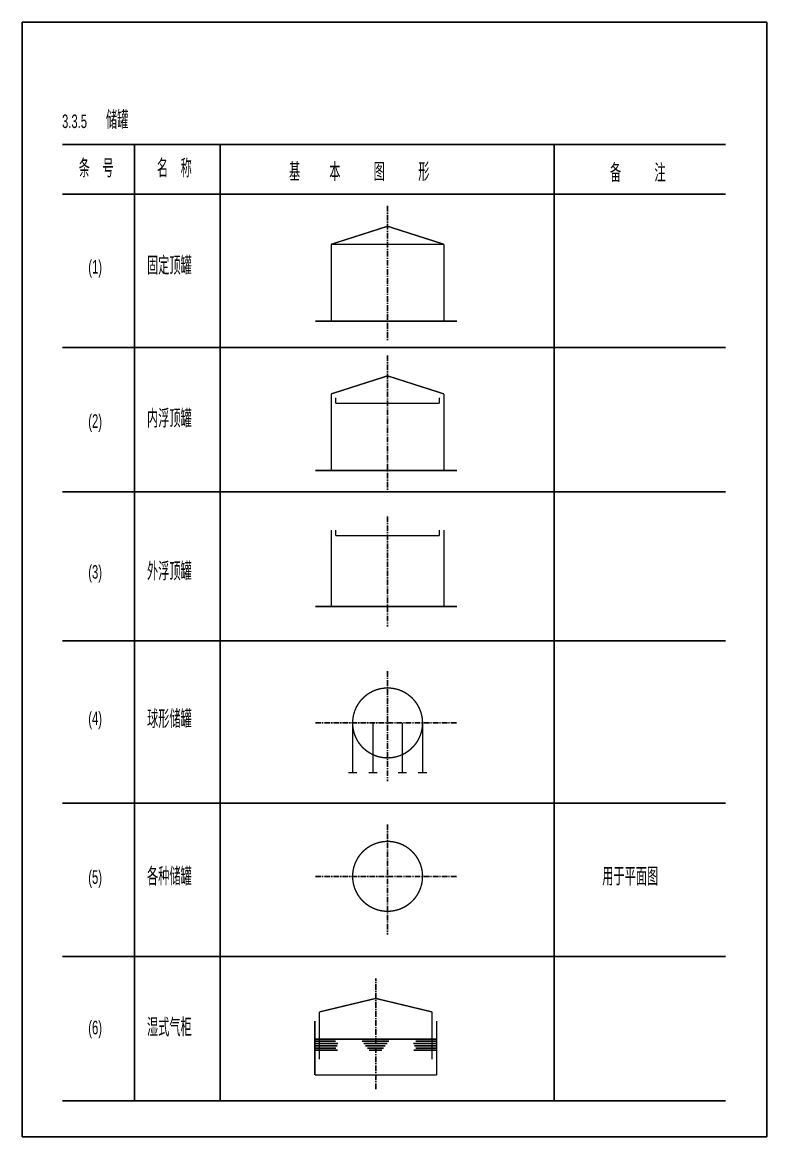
# Model space of a CAD drawing. Header units: inches. Extents: x -18 to 2014, y 4 to 801.
# Drawn here: x 1476.6 to 1641.6, y 550.7 to 797.7 of the extents above; entities that cross this region are included whole.
import ezdxf

# ---------------------------------------------------------------- set-up
doc = ezdxf.new("R2010")
doc.units = ezdxf.units.IN
doc.header["$MEASUREMENT"] = 0
doc.linetypes.add('CENTER', pattern=[2, 1.25, -0.25, 0.25, -0.25])
doc.styles.get("Standard").update_dxf_attribs({"font": 'pdatxt.shx', "bigfont": 'hztxt.shx'})

msp = doc.modelspace()

# ---------------------------------------------------------------- linework, layer by layer
at = {"color": 3}
for p, q in [((1476.649316269283, 797.6794940374436), (1641.649316269283, 797.6794940374436)), ((1476.649316269283, 550.6794940374435), (1476.649316269283, 797.6794940374436)), ((1641.649316269283, 797.6794940374436), (1641.649316269283, 550.6794940374435)), ((1485.535120517289, 770.6083301994177), (1632.535120517289, 770.6083301994177)), ((1501.535120517289, 770.6083301994177), (1501.535120517288, 558.6083301994175)), ((1520.535120517289, 770.6083301994177), (1520.535120517289, 558.6083301994175)), ((1594.565728894666, 770.6083301994177), (1594.565728894666, 558.6083301994175)), ((1485.535120517289, 759.6083301994177), (1632.535120517289, 759.6083301994177)), ((1541.622232894375, 731.4726511736003), (1572.96272156802, 731.4726511736003)), ((1485.535120517289, 725.6083301994177), (1632.535120517289, 725.6083301994177)), ((1541.622232894375, 698.3132308675292), (1572.96272156802, 698.3132308675292)), ((1485.535120517289, 693.6083301994177), (1632.535120517289, 693.6083301994177)), ((1541.622232894375, 668.1683002049483), (1572.96272156802, 668.1683002049483)), ((1485.535120517289, 660.6083301994175), (1632.535120517289, 660.6083301994175)), ((1485.535120517289, 624.6083301994175), (1632.535120517289, 624.6083301994175)), ((1485.535120517289, 590.6083301994175), (1632.535120517289, 590.6083301994175)), ((1541.493259689956, 572.3301812628437), (1568.493259689956, 572.3301812628437)), ((1541.493259689956, 572.3301812628437), (1568.493259689956, 572.3301812628437)), ((1541.493259689956, 571.8301812628437), (1546.085669404241, 571.8301812628437)), ((1541.493259689956, 571.3301812628437), (1546.619943652357, 571.3301812628437)), ((1541.493259689956, 570.8301812628437), (1546.436764953833, 570.8301812628437)), ((1551.966469987357, 571.8301812628437), (1557.891076188138, 571.8301812628437)), ((1552.360283818534, 571.3301812628437), (1557.497262356961, 571.3301812628437)), ((1552.754097649711, 570.8301812628437), (1557.103448525784, 570.8301812628437)), ((1568.493259689956, 571.3301812628437), (1563.366575727556, 571.3301812628437)), ((1568.493259689956, 570.8301812628437), (1563.54975442608, 570.8301812628437)), ((1568.493259689956, 571.8301812628437), (1563.900849975672, 571.8301812628437)), ((1541.493259689956, 570.3301812628437), (1546.131465905326, 570.3301812628437)), ((1541.493259689956, 569.8301812628437), (1546.543619803457, 569.8301812628437)), ((1553.147911480888, 570.3301812628437), (1556.709634694607, 570.3301812628437)), ((1553.541725312065, 569.8301812628437), (1556.31582086343, 569.8301812628437)), ((1568.493259689956, 569.8301812628437), (1563.442899576456, 569.8301812628437)), ((1568.493259689956, 570.3301812628437), (1563.855053474587, 570.3301812628437)), ((1485.535120517289, 558.6083301994175), (1632.535120517289, 558.6083301994175)), ((1641.649316269283, 550.6794940374435), (1476.649316269283, 550.6794940374435))]:
    msp.add_line(p, q, dxfattribs=at)
at = {"color": 3, "linetype": 'CENTER'}
for p, q in [((1557.614910242243, 756.9921190722482), (1557.614910242243, 727.0905208808108)), ((1557.614910242243, 723.8326987661771), (1557.614910242243, 693.9311005747397)), ((1557.614910242243, 688.1626781803077), (1557.614910242243, 663.7861699121588)), ((1557.614910242243, 653.878949696081), (1557.614910242243, 629.5024414279321)), ((1541.622232894375, 642.3910636531692), (1572.96272156802, 642.3910636531692)), ((1557.614910242243, 619.8717018739923), (1557.614910242243, 595.4951936058434)), ((1541.622232894375, 608.3838158310806), (1572.96272156802, 608.3838158310806)), ((1554.993259689956, 561.2369126659984), (1554.993259689956, 585.7388726963944))]:
    msp.add_line(p, q, dxfattribs=at)
at = {"color": 3, "const_width": 0.3}
for points in [[(1557.614910242243, 752.4726511736003), (1545.114910242243, 748.4726511736003)], [(1557.614910242243, 752.4726511736003), (1570.114910242243, 748.4726511736003)], [(1545.114910242243, 748.4726511736003), (1570.114910242243, 748.4726511736003)], [(1545.114910242243, 748.4726511736003), (1545.114910242243, 731.4726511736003)], [(1570.114910242243, 748.4726511736003), (1570.114910242243, 731.4726511736003)], [(1557.614910242243, 719.3132308675292), (1545.114910242243, 715.3132308675292)], [(1557.614910242243, 719.3132308675292), (1570.114910242243, 715.3132308675292)], [(1545.114910242243, 715.3132308675292), (1545.114910242243, 698.3132308675292)], [(1546.114910242243, 714.5161314051959), (1546.114910242243, 713.2407685794051)], [(1569.114910242243, 714.5161314051959), (1569.114910242243, 713.2407685794051)], [(1570.114910242243, 715.3132308675292), (1570.114910242243, 698.3132308675292)], [(1546.114910242243, 713.2407685794051), (1569.114910242243, 713.2407685794051)], [(1545.114910242243, 685.1683002049483), (1545.114910242243, 668.1683002049483)], [(1546.114910242243, 685.1562257328355), (1546.114910242243, 683.8808629070445)], [(1569.114910242243, 685.1562257328355), (1569.114910242243, 683.8808629070445)], [(1570.114910242243, 685.1683002049483), (1570.114910242243, 668.1683002049483)], [(1546.114910242243, 683.8808629070445), (1569.114910242243, 683.8808629070445)], [(1549.864910242243, 642.3910636531692), (1549.864910242243, 631.3910636531692)], [(1554.364910242243, 642.3910636531692), (1554.364910242243, 631.3910636531692)], [(1560.864910242243, 642.3910636531692), (1560.864910242243, 631.3910636531692)], [(1565.364910242243, 642.3910636531692), (1565.364910242243, 631.3910636531692)], [(1548.893339133807, 631.3910636531692), (1550.816329465179, 631.3910636531692)], [(1553.393339133807, 631.3910636531692), (1555.316329465179, 631.3910636531692)], [(1559.893339133807, 631.3910636531692), (1561.816329465179, 631.3910636531692)], [(1564.393339133807, 631.3910636531692), (1566.316329465179, 631.3910636531692)], [(1568.949405790861, 614.6887902403613), (1568.949405790861, 614.6887902403613)], [(1542.493259689956, 578.3301812628437), (1554.993259689956, 581.3301812628437)], [(1554.993259689956, 581.3301812628437), (1567.493259689956, 578.3301812628437)], [(1542.493259689956, 578.3301812628437), (1542.493259689956, 567.8301812628437)], [(1567.493259689956, 567.8301812628437), (1567.493259689956, 578.3301812628437)], [(1541.493259689956, 576.3301812628437), (1541.493259689956, 564.3301812628437)], [(1568.493259689956, 564.3301812628437), (1568.493259689956, 576.3301812628437)], [(1541.493259689956, 564.3301812628437), (1568.493259689956, 564.3301812628437)]]:
    msp.add_lwpolyline(points, dxfattribs=at)
for points in [[(1562.749835334719, 636.5863203948799, 2637.552157780463), (1562.741026205479, 636.578539663416, 2637.552157780463)], [(1562.749835334719, 602.579072572791, 2637.552157780463), (1562.741026205479, 602.5712918413273, 2637.552157780463)]]:
    msp.add_lwpolyline(points, format="xyb", dxfattribs=at)

# ---------------------------------------------------------------- texts
at = {"color": 3, "width": 0.62}
for s, height, p in [('储罐', 4, (1495.194146996834, 774.0274121699804)), ('3.3.5', 3, (1485.462840329364, 774.2387646737366)), ('条   号', 4, (1489.169582073975, 763.3045666955918)), ('名   称', 4, (1506.488341785731, 763.3045666955918)), ('基       本        图        形', 4, (1535.768166903038, 762.5255473466468)), ('备        注', 4, (1606.909268685396, 762.2871641339689)), ('固定顶罐', 4, (1504.298176769227, 741.7419107185801)), ('(1)', 3, (1491.27794329649, 741.9784081854486)), ('内浮顶罐', 4, (1504.298176769227, 707.8557130338347)), ('(2)', 3, (1491.27794329649, 707.7838515081398)), ('(3)', 3, (1491.27794329649, 674.3561607207107)), ('外浮顶罐', 4, (1504.298176769227, 673.9868161245481)), ('(4)', 3, (1491.27794329649, 641.9081635333152)), ('球形储罐', 4, (1504.298176769227, 641.2506237064498)), ('各种储罐', 4, (1504.298176769227, 606.3527743007584)), ('用于平面图', 4, (1605.194732471642, 606.3527743007584)), ('(5)', 3, (1491.27794329649, 606.7221162640225)), ('(6)', 3, (1491.27794329649, 573.3662272491594)), ('湿式气柜', 4, (1504.298176769227, 572.9162098421497))]:
    msp.add_text(s, height=height, dxfattribs=at).set_placement(p)

doc.saveas('drawing.dxf')
